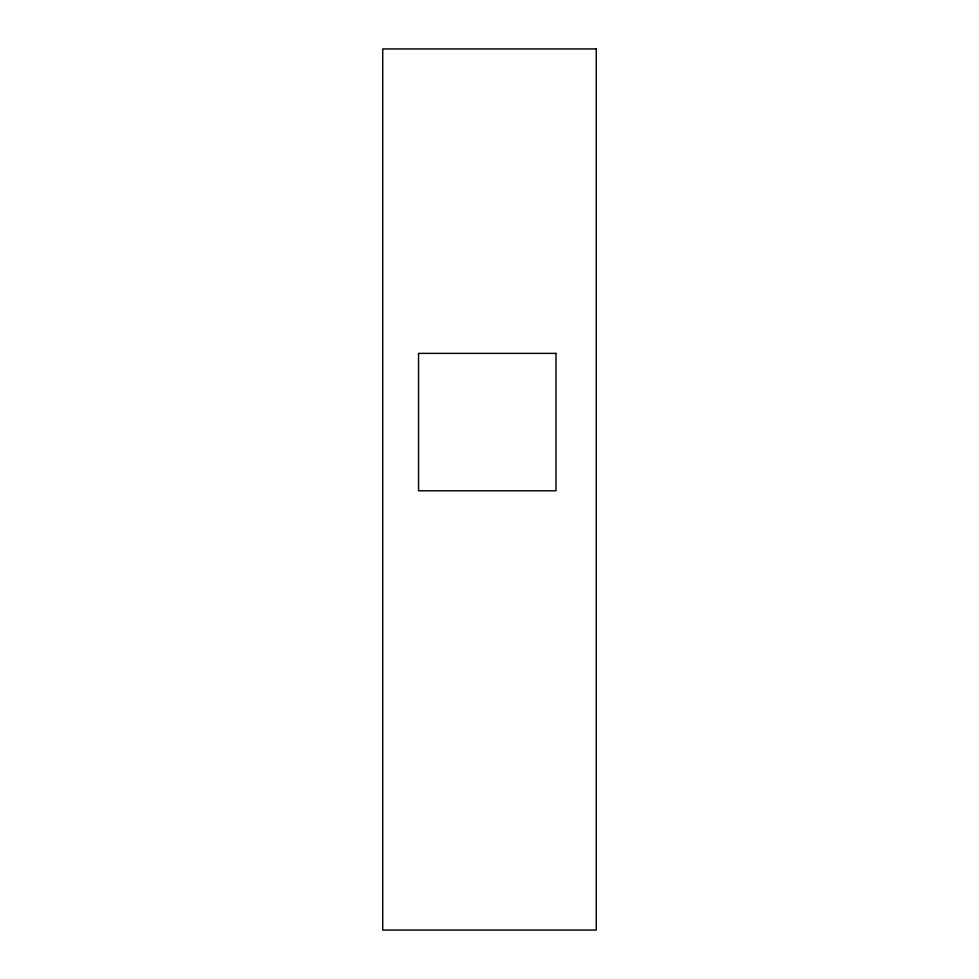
<?xml version="1.0" encoding="UTF-8"?>
<svg xmlns="http://www.w3.org/2000/svg" width="979" height="979" viewBox="0 0 979 979"><rect width="100%" height="100%" fill="white"/><g stroke="black" fill="none" stroke-linecap="round" stroke-linejoin="round"><path stroke-width="1.47" d="M596.272 48.95L382.728 48.95L382.728 930.05L596.272 930.05L596.272 48.95M555.974 353.382L418.559 353.382L418.559 490.797L555.974 490.797L555.974 353.382"/></g></svg>
